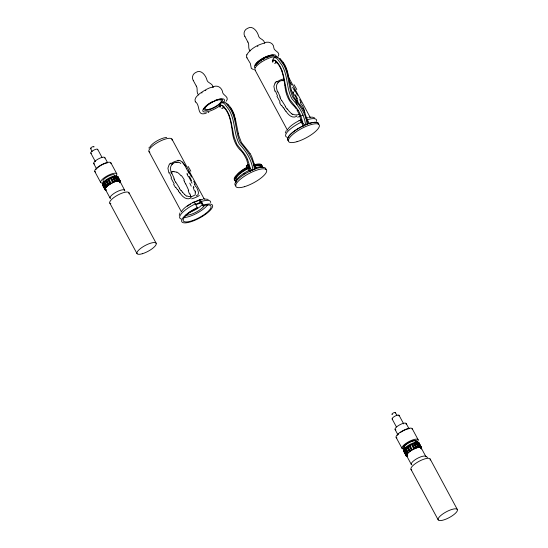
<?xml version="1.0" encoding="UTF-8"?>
<svg xmlns="http://www.w3.org/2000/svg" width="548" height="548" viewBox="0 0 548 548"><rect width="100%" height="100%" fill="white"/><g stroke="black" fill="none" stroke-linecap="round" stroke-linejoin="round"><path stroke-width="0.82" d="M220.351 106.956C220.138 103.606 224.022 106.504 224.618 108.072C229.043 113.491 230.66 120.416 231.653 127.17M273.034 61.903C272.849 58.472 276.822 61.595 277.411 63.164C281.734 68.514 283.323 75.323 284.309 81.967M273.007 59.28L273.829 57.595L275.959 57.917A12.227 4.22 68.3 0 1 277.391 58.992L281.891 65.048A10.72 3.699 68.3 0 1 283.419 68.205C287.871 77.939 286.755 89.434 291.94 98.811C298.735 106.107 304.304 114.607 305.585 124.78L307.106 124.177C305.969 113.518 299.598 105.134 292.913 97.359C288.495 88.009 289.159 77.083 284.933 67.596A10.72 3.699 68.3 0 0 283.412 64.445L278.905 58.389A12.227 4.22 68.3 0 0 277.48 57.307L275.706 56.896L274.623 57.759M224.242 107.127L224.064 107.935L223.413 107.771M276.925 62.075L276.747 62.89L276.096 62.719M179.271 215.296L179.518 214.056M220.337 103.846L221.145 102.647L223.276 102.969A12.227 4.22 68.3 0 1 224.707 104.045L229.208 110.1A10.72 3.699 68.3 0 1 230.735 113.258C235.188 122.992 234.071 134.486 239.257 143.864C246.052 151.152 251.628 159.66 252.902 169.832L254.423 169.229C253.292 158.571 246.915 150.186 240.23 142.405C235.811 133.061 236.476 122.136 232.256 112.648A10.72 3.699 68.3 0 0 230.729 109.497L226.221 103.442A12.227 4.22 68.3 0 0 224.796 102.36L223.022 101.949L221.94 102.812M304.428 112.237L304.161 109.703L302.366 105.182M285.323 132.972L286.289 130.534M246.833 54.745L246.545 56.389L246.97 57.883M246.785 54.868C250.313 48.56 258.649 44.347 264.794 43.039M102.551 184.45L102.969 184.286L105.332 188.676L104.915 188.848L102.551 184.45L103.298 183.559M104.915 188.848L105.661 187.95L103.195 183.258L103.976 182.388L104.346 182.285L106.716 186.683L105.565 187.656L105.935 187.56L103.572 183.162L103.195 183.258M111.086 177.949L112.696 177.141L114.97 181.737L113.45 182.34L111.086 177.949L112.696 177.141M113.45 182.34L115.059 181.532M120.101 182.792L120.43 182.073L120.012 182.237M192.992 202.644L193.067 202.465A3.535 1.219 68.3 0 1 195.321 203.89L197.287 207.569L196.951 208.309A15.68 4.665 -28.3 0 0 184.19 221.618A15.68 4.665 -28.3 0 0 206.781 212.617A15.68 4.665 -28.3 0 0 203.027 205.89L200.664 201.493L200.246 202.418L195.691 204.233M193.752 202.335L199.143 200.041A13.94 4.144 -28.3 0 1 202.678 199.342M203.027 205.89L203.363 205.144L201.39 201.486A3.535 1.219 68.3 0 0 199.157 200.068M236.441 180.066A13.94 4.144 -28.3 0 1 247.922 168.716L248.23 168.031L247.84 167.304L247.443 168.154L246.34 165.784A13.94 4.144 -28.3 0 1 248.429 164.818M250.189 171.661L249.402 170.209L249.093 170.894L247.922 168.716M302.914 126.581L303.243 125.841L301.27 122.177M403.739 450.723L404.821 449.696L407.191 454.093L406.863 454.813L406.102 455.121L403.739 450.723L404.821 449.696M406.102 455.121L407.191 454.093M412.206 444.38L413.884 443.414L416.09 448.168L414.569 448.778L412.206 444.38L413.884 443.414M414.569 448.778L416.254 447.805M421.296 449.065L421.618 448.346L419.652 444.681M148.905 148.07L149.385 147.138M179.751 213.412L180.032 212.843M278.432 56.177C280.487 51.841 273.774 51.046 273.829 47.847C273.925 43.381 268.602 40.778 264.417 42.881M213.398 87.276C209.973 86.68 203.568 90.954 199.897 93.489C197.547 95.441 193.739 98.428 195.376 101.907M226.139 101.277C229.818 97.318 223.584 95.434 222.755 92.872C222.426 88.625 218.255 84.31 212.823 86.906M275.075 83.049L273.884 86.283L274.849 91.283M119.793 182.772A8.275 2.459 -28.3 0 0 115.683 181.498L113.532 176.86L114.874 176.511L117.238 180.902L114.874 176.511M115.683 181.498L117.238 180.902M404.39 449.531L405.842 448.483L408.205 452.874L407.424 453.751L406.753 453.929L404.39 449.531L405.061 449.36M414.72 443.133L414.329 443.572L416.699 447.969L418.432 447.175L416.062 442.784L414.72 443.133L417.09 447.531L416.699 447.969M415.672 443.222L416.062 442.784M406.753 453.929L408.205 452.874M171.928 164.571C169.51 167.119 170.654 170.935 171.709 173.839M277.884 82.851C275.466 85.399 276.617 89.214 277.665 92.119M170.038 163.811L169.442 164.393A6.864 6.788 -52.8 0 0 169.099 164.763L167.921 168.174L168.894 173.01M275.993 82.09L275.397 82.673A6.864 6.788 -52.8 0 0 275.062 83.036M213.014 86.831C212.247 83.166 207.713 82.995 207.069 80.385C206.123 75.939 201.219 68.87 195.937 72.384C192.8 73.583 191.382 77.748 193.307 80.549M264.609 42.806C263.848 39.141 259.307 38.97 258.67 36.36C257.724 31.914 252.813 24.845 247.538 28.359C244.394 29.551 242.976 33.723 244.908 36.524M104.545 181.854L105.983 180.895L108.353 185.293L106.908 186.251L104.545 181.854L106.908 186.251M115.566 176.388L115.251 176.648L117.615 181.046L118.971 180.717L116.608 176.326L115.566 176.388L117.936 180.785M116.608 176.326L116.286 176.586L118.656 180.977L118.971 180.717M405.732 448.127L407.404 447.154L409.774 451.545L408.616 452.49L408.096 452.518L405.732 448.127L407.404 447.154M418.549 447.524L420.165 446.99L418.549 447.524L416.179 443.133L416.761 442.661L417.795 442.599L420.898 448.387L421.665 447.983L419.145 443.092L418.371 443.49M417.795 442.599L416.179 443.133M408.096 452.518L409.774 451.545M172.517 164.03L172.997 163.674M170.538 163.393L170.921 163.105M276.493 81.673L276.884 81.378M201.746 93.009L202.116 92.735M278.953 81.953L278.473 82.31A6.268 5.966 -81.1 0 0 277.85 82.81M106.449 180.374L108.99 184.827L106.449 180.374C109.566 175.97 112.566 191.574 107.867 179.456M103.284 185.272L102.894 185.525L103.517 185.751M117.094 176.374L116.703 176.627L119.067 181.018L120.087 180.998L119.697 181.251L117.094 176.374L117.724 176.607L120.478 181.71L120.053 181.936M117.724 176.607L117.327 176.86A8.275 2.459 -28.3 0 0 109.1 177.977A8.275 2.459 -28.3 0 0 102.709 184.375M108.812 184.765L110.237 183.847M106.278 189.896L105.887 190.149L102.928 184.587L102.503 184.806L105.257 189.916L105.648 189.663M407.644 446.647L409.377 445.846L411.74 450.237L410.322 451.155L407.644 446.647L410.322 451.155M407.952 446.757L409.377 445.846M417.576 443.106L418.912 442.88L421.665 447.983M418.206 443.332L418.912 442.88M410.007 451.038L411.74 450.237M404.465 450.682L403.691 451.079L406.445 456.189L407.157 455.731M419.939 447.497L421.282 447.271L419.939 447.497L418.364 444.572M406.445 456.189L407.787 455.963M205.418 90.667L205.863 90.434M257.457 46.409L257.903 46.176M108.778 179.093L110.278 178.155L112.689 182.69A8.275 2.459 -28.3 0 0 106.052 189.841M117.95 176.819L117.525 177.038L119.889 181.429L120.32 181.21L117.95 176.819L118.115 177.319M104.661 188.019L105.456 189.485L105.024 189.704L102.661 185.313L103.086 185.087A8.275 2.459 -28.3 0 1 110.326 178.299L110.278 178.155M105.291 188.985L105.024 189.704M409.925 445.229L411.473 444.428L413.918 449.072L412.37 449.874L410.007 445.476L411.473 444.428M420.734 447.88L421.508 447.483M406.219 455.977L406.986 455.58L406.828 455.073L406.054 455.477L406.219 455.977L403.691 451.079M196.232 195.889C200.568 194.615 197.472 189.43 196.41 186.909M301.229 120.012L299.023 120.731A3.535 1.219 68.3 0 1 301.277 122.156M246.264 165.962L248.539 165.051M420.857 448.648L421.618 448.346M296.68 116.361C292.221 118.827 288.111 114.669 285.953 111.134M190.725 198.081C186.258 200.554 182.155 196.396 179.991 192.862M208.185 112.573L208.802 112.367M220.358 104.839L222.831 105.606L225.934 109.196A10.987 3.795 68.3 0 1 229.448 115.971M275.918 61.246L275.322 63.363L274.575 63.328M223.242 106.298L222.639 108.415L221.892 108.381A2.089 0.719 68.3 0 1 221.687 108.162M171.99 171.695L172.579 171.551M417.09 447.531L418.432 447.175M206.411 113.073C196.136 116.984 200.938 105.23 195.273 101.723M282.131 80.686L282.679 80.631A6.268 5.61 -83.6 0 1 283.412 80.645L283.96 80.734M176.168 162.407L176.716 162.359A6.268 5.61 -83.6 0 1 177.449 162.372L177.997 162.461M173.387 171.408L173.997 171.353M308.956 117.197L312.401 117.162L314.607 117.923M203.52 198.856L208.213 199.404M177.86 160.338L178.264 160.317M178.799 160.317L179.477 160.393A6.864 5.542 83.4 0 1 179.888 160.461L182.518 162.194L185.786 166.729M253.512 69.534L251.333 68.473L250.326 63.452L246.874 57.698M226.05 103.065L227.995 104.332L230.489 107.381M105.257 189.916L105.887 190.149M404.082 451.799L404.712 452.025M425.577 456.285L427.666 457.45M292.673 114.498L292.098 114.107M186.717 196.218L186.142 195.835A12.645 11.809 -24.8 0 1 185.395 195.198L184.717 194.609M279.74 58.499L280.268 58.903M280.336 58.965L283.172 62.335M291.337 113.498L290.68 112.888A33.647 31.647 -33.9 0 1 288.501 110.456A53.156 49.991 -49.5 0 1 287.563 109.319M228.215 105.113L228.591 105.545M281.371 60.602L281.747 61.075M287.221 108.833L287.577 109.305M181.258 190.553L181.621 191.033A53.156 49.991 -49.5 0 0 182.518 192.197M289.611 81.83L291.748 85.002M243.367 153.652L242.552 152.536A13.09 4.521 68.3 0 0 241.942 151.782L241.661 151.467A24.934 8.61 68.3 0 0 241.312 151.084C235.414 145.795 232.777 138.075 232.174 130.376M296.105 108.682L295.235 107.483A13.09 4.521 68.3 0 0 294.625 106.73L294.392 106.47A24.934 8.61 68.3 0 0 293.995 106.031C288.084 100.736 285.453 92.989 284.844 85.269M229.927 107.278L230.249 107.737M243.661 154.077L244.079 154.68M296.824 109.716L299.318 114.422L300.866 120.245A3.459 1.192 68.3 0 1 302.058 121.807L302.934 123.437L302.845 123.067A47.608 16.44 68.3 0 0 301.934 119.58L300.263 114.457A8.994 3.103 68.3 0 0 298.139 110.237M284.59 109.223L283.597 107.751M244.141 154.769L246.634 159.475L248.182 165.297A3.459 1.192 68.3 0 1 249.374 166.859L250.251 168.489L250.162 168.12A47.608 16.44 68.3 0 0 249.251 164.633L247.58 159.509M178.627 190.944L177.634 189.478M285.487 106.415L281.686 100.366M179.532 188.135L175.73 182.087M283.035 62.842L283.35 63.328M302.688 108.449L300.927 105.99A39.326 13.577 68.3 0 0 299.475 104.209L294.084 97.441L291.426 90.399M298.133 110.264L296.372 107.805A39.326 13.577 68.3 0 0 294.92 106.024L289.529 99.257L286.871 92.215A30.4 10.494 68.3 0 1 286.378 89.961L283.741 76.802M250.004 153.502L248.244 151.043A39.326 13.577 68.3 0 0 246.792 149.262L241.401 142.494L238.743 135.452A30.4 10.494 68.3 0 1 238.257 133.198M230.996 108.901L231.215 109.264M284.117 64.582L284.337 64.959M280.151 102.209L276.925 96.215M174.196 183.936L170.969 177.942M231.544 109.819L231.866 110.395M183.827 180.306L184.423 181.374M294.262 89.31L297.489 95.304M188.306 171.038L191.533 177.025M247.888 42.059C249.717 44.217 247.545 48.58 250.128 50.923M196.294 86.084C198.116 88.242 195.944 92.605 198.534 94.948M292.933 91.571L293.529 92.653M186.978 173.298L187.567 174.38M105.38 189.375L110.052 197.999M288.385 76.857L310.223 117.416M307.346 119.752L309.319 123.423A17.42 5.179 -28.3 0 1 318.621 124.136A17.42 5.179 -28.3 0 0 300.037 127.485A17.42 5.179 -28.3 0 0 288.591 140.747A17.42 5.179 -28.3 0 1 303.243 125.841M307.051 120.807L306.613 119.991A17.42 5.179 -28.3 0 1 316.552 121.361M307.168 121.012L307.497 121.622L307.401 121.252A47.608 16.44 68.3 0 0 306.49 117.765L304.818 112.641M244.867 36.442L247.929 42.134M254.984 69.925L287.248 129.855M430.173 459.053L457.375 509.578A10.892 3.24 -28.3 0 1 444.188 519.792A10.892 3.24 -28.3 0 1 441.743 514.736A10.892 3.24 -28.3 0 1 457.375 509.578M412.212 428.707L418.124 439.695M418.405 442.709L425.892 456.621M418.282 442.647L420.652 447.038M416.761 442.661L419.124 447.058M406.171 423.467L408.931 428.591M399.04 415.268L403.677 423.885M413.719 443.777L414.905 445.976M412.363 444.017L414.733 448.415M395.348 412.541L396.923 415.466M409.061 445.73L411.425 450.12M392.142 419.001L396.396 426.899M406.89 447.189L409.253 451.579M253.429 163.222A3.535 1.219 68.3 0 1 254.669 164.79L256.635 168.469M254.32 165.756L253.916 164.88A15.55 4.624 -28.3 0 1 261.601 166.989M254.539 166.167L254.813 166.674L254.717 166.304A47.608 16.44 68.3 0 0 253.806 162.818L252.142 157.694A8.994 3.103 68.3 0 0 250.011 153.474M395.067 429.474L397.827 434.605M405.164 448.654L407.534 453.052M406.637 452.285L407.424 453.751M404.499 450.422L405.287 451.888M406.075 453.354L406.863 454.813M404.068 449.997L406.431 454.395M405.499 453.491L407.075 456.422M404.986 452.696L411.295 464.409M396.122 437.414L402.04 448.401M246.353 165.804A3.535 1.219 68.3 0 1 248.593 167.209L250.559 170.887M410.959 469.3L438.167 519.826M247.525 167.976L247.532 167.989A13.94 4.144 -28.3 0 0 236.051 179.333M193.266 80.467L196.335 86.159M171.908 139.048L204.267 199.136M199.068 200.219L200.246 202.418M149.029 151.652L181.285 211.583M128.958 192.732L156.159 243.25M110.86 162.797L116.772 173.785M118.067 177.675L124.677 190.293M104.819 157.557L107.579 162.681M113.532 176.86L115.895 181.258M97.688 149.357L101.942 157.262M112.607 177.34L114.97 181.737M111.176 177.744L113.539 182.142M108.737 178.956L111.148 183.491L112.689 182.69M90.543 148.494L92.119 151.426M90.79 153.091L95.434 161.708M105.696 180.915L108.066 185.306M103.976 182.388L106.339 186.779M93.715 163.564L96.475 168.695M102.873 183.731L105.243 188.122M103.086 185.087L103.873 186.553M94.77 171.503L100.688 182.491M109.792 203.082L137.007 253.614M284.652 65.541L284.864 65.931M280.329 97.914L279.761 96.818M174.367 179.634L173.805 178.545M232.078 110.785L232.489 111.593M294.838 95.126L297.968 101.442M188.882 176.846L192.006 183.169M299.653 99.524L301.167 102.62M193.691 181.251L195.211 184.34M185.724 183.868L188.724 190.457M285.22 66.644L285.474 67.171M232.64 111.908L232.989 112.655M285.768 67.822L286.179 68.815M233.181 113.094L233.667 114.313M299.386 104.606L299.605 105.127M193.43 186.327L193.965 187.635M286.309 69.151L286.775 70.473M233.708 114.422L234.023 115.313M190.033 193.869L190.519 195.307M419.145 443.092L419.302 443.592M413.918 449.072L412.37 449.874M120.32 181.21L120.478 181.71M102.503 184.806L102.661 185.313M286.905 70.898L287.275 72.158M234.291 116.155L234.702 117.621M195.074 190.779L195.273 191.553M287.44 72.781L287.796 74.309M235.613 120.039L238.25 133.198M234.804 118.039L235.071 119.183M287.981 75.213L288.207 76.412M235.366 120.622L235.544 121.608M284.385 82.364L284.837 85.214M231.749 127.711L232.133 130.095M215.2 100.373A10.453 3.11 -28.3 0 1 220.714 103.23A10.453 3.11 -28.3 0 1 205.055 110.299A10.453 3.11 -28.3 0 1 212.617 101.538M219.543 106.024A12.193 3.624 -28.3 0 1 203.103 111.484A12.193 3.624 -28.3 0 1 214.412 101.01A12.193 3.624 -28.3 0 1 223.673 102.195M256.69 64.506A9.145 2.719 -28.3 0 1 263.054 58.568A9.145 2.719 -28.3 0 1 272.109 55.828M255.649 65.664A10.453 3.11 -28.3 0 1 263.307 57.985A10.453 3.11 -28.3 0 1 274.034 55.718M255.087 67.726A12.193 3.624 -28.3 0 1 263.396 58.28A12.193 3.624 -28.3 0 1 276.103 56.321M91.297 148.57A1.959 0.582 -28.3 0 1 90.783 147.926A1.959 0.582 -28.3 0 1 93.139 146.576A1.959 0.582 -28.3 0 1 93.811 147.131M91.304 153.337A3.918 1.165 -28.3 0 1 93.605 150.241A3.918 1.165 -28.3 0 1 97.654 149.864M94.537 163.968A6.316 1.877 -28.3 0 1 98.003 159.112A6.316 1.877 -28.3 0 1 104.86 158.139M102.935 183.053A9.145 2.719 -28.3 0 1 102.442 179.203A9.145 2.719 -28.3 0 1 113.265 173.428A9.145 2.719 -28.3 0 1 115.923 176.127M95.544 172.01A9.145 2.719 -28.3 0 1 101.401 164.825A9.145 2.719 -28.3 0 1 110.908 163.647M95.77 169.702A8.275 2.459 -28.3 0 1 107.504 162.777M103.277 181.511A6.535 1.945 -28.3 0 1 108.093 176.278A6.535 1.945 -28.3 0 1 114.498 175.675M113.313 177.107A8.275 2.459 -28.3 0 1 117.649 177.271M110.867 203.726A10.892 3.24 -28.3 0 1 117.621 195.17A10.892 3.24 -28.3 0 1 128.992 193.814M110.497 198.52A8.275 2.459 -28.3 0 1 116.334 192.026A8.275 2.459 -28.3 0 1 124.766 190.91M171.161 163.523A11.693 7.432 -39.4 0 1 177.73 160.756M178.258 160.393A9.611 7.631 -63.9 0 1 178.792 160.386M188.094 166.387A45.71 18.283 54.5 0 1 190.82 171.25M189.464 176.6A121.04 41.34 55.1 0 1 191.581 180.676M194.41 184.21A76.22 33.99 52 0 1 195.609 186.738M199.39 195.458A11.686 2.617 -15.2 0 1 191.642 198.883M179.854 192.985A79.282 71.418 -75.4 0 1 178.477 191.074M177.408 189.677A113.785 99.613 -83.2 0 1 175.819 187.224M175.497 187.505A121.04 104.682 -85.4 0 1 173.6 184.409M171.558 177.538A44.422 37.572 -88.8 0 1 169.524 172.689M169.948 163.708A9.611 8.624 -47.1 0 1 170.455 163.283M194.067 195.451A5.891 3.35 -7 0 1 190.314 196.801M190.129 196.636A5.617 4.439 -3.2 0 1 186.998 195.896M184.751 194.581A33.647 31.647 -33.9 0 1 182.546 192.177M181.046 190.738A78.508 73.528 -56.3 0 1 179.285 188.32M175.6 182.183A81.844 73.288 -79.5 0 1 174.23 179.73M174.161 178.312A47.272 42.367 -79.3 0 1 172.093 173.648M171.894 164.537A6.268 5.966 -81.1 0 1 172.49 163.996M172.901 163.496A7.878 6.891 -61.3 0 1 176.168 162.283M178.011 162.085A5.391 4.692 68.3 0 1 180.819 163.544M182.189 162.119A17.063 12.33 51.2 0 1 186.272 168.126M186.258 168.387A47.272 23.674 51.8 0 1 189.012 173.25M187.094 174.367A81.844 35.045 53.2 0 1 188.396 176.805M189.793 183.135A75.994 41.532 49.2 0 1 191.211 186.169M193.191 187.628A32.503 20.427 44.9 0 1 194.355 190.69M195.088 191.533A10.83 7.48 39.4 0 1 195.307 192.704M195.225 192.903A5.514 3.994 33.9 0 1 194.759 195.389M172.209 171.723A11.693 1.089 -19.8 0 1 172.497 171.62M171.017 172.421A7.878 3.096 -12.7 0 1 172.202 172.045M172.62 171.682A6.268 3.973 -9 0 1 173.401 171.545M173.99 171.798A5.391 4.295 -10.4 0 1 176.696 172.271M176.867 172.045A17.063 15.741 -30 0 1 181.032 175.833M181.518 175.661A47.272 43.278 -71.8 0 1 184.327 179.956M184.286 181.47A81.844 72.973 -80.5 0 1 185.58 183.957M188.224 190.704A75.994 71.082 -65.9 0 1 189.498 194.095M190.389 195.355A32.503 31.126 -48.7 0 1 191.047 197.691M187.258 206.226A13.063 3.884 -28.3 0 1 190.526 204.123M192.8 202.89A13.063 3.884 -28.3 0 1 199.068 200.39M202.459 204.411A11.323 3.37 -28.3 0 1 188.772 212.48M203.363 205.144A17.42 5.179 -28.3 0 1 207.932 212.46A17.42 5.179 -28.3 0 1 182.703 222.509A17.42 5.179 -28.3 0 1 197.287 207.569M201.39 201.486A17.42 5.179 -28.3 0 1 210.679 202.63M181.34 219.056A17.42 5.179 -28.3 0 1 195.314 203.904M181.347 211.912A13.94 4.144 -28.3 0 1 193.067 202.465M204.644 205.123A11.323 3.37 -28.3 0 1 196.074 212.179A11.323 3.37 -28.3 0 1 185.765 215.076M195.992 204.726A11.323 3.37 -28.3 0 1 201.945 202.966M207.678 204.89A15.68 4.665 -28.3 0 1 183.875 217.549M149.885 152.234A13.063 3.884 -28.3 0 1 158.365 142.069A13.063 3.884 -28.3 0 1 172.086 140.089M150.056 147.083A10.453 3.11 -28.3 0 1 156.954 140.898A10.453 3.11 -28.3 0 1 166.729 137.493M235.907 185.793A17.42 5.179 -28.3 0 1 247.977 172.195A17.42 5.179 -28.3 0 1 265.917 169.661M237.325 175.237A11.227 3.336 -28.3 0 1 247.545 167.058M248.587 167.222A17.42 5.179 -28.3 0 1 249.374 166.859M253.93 165.044A17.42 5.179 -28.3 0 1 254.662 164.804M255.334 165.126A13.94 4.144 -28.3 0 1 260.41 166.003M254.957 168.894A7.919 5.254 -2.7 0 1 252.19 169.996M252.203 170.01A2.391 2.137 14 0 1 250.436 168.448M254.724 166.729A2.391 2.034 24.2 0 1 255.046 168.935M248.093 164.886A1.699 0.541 9.9 0 1 248.148 164.469M233.955 114.169A27.441 9.474 68.3 0 1 235.585 120.019M230.489 107.333A10.987 3.795 68.3 0 1 234.003 114.155M247.607 159.502A8.994 3.103 68.3 0 0 245.456 155.29L243.689 152.858A39.326 13.577 68.3 0 0 242.237 151.077L236.846 144.309L234.188 137.267A30.4 10.494 68.3 0 1 233.695 135.013L231.057 121.855A27.441 9.474 68.3 0 0 229.4 115.984M219.816 105.195A7.583 2.617 68.3 0 1 220.365 104.853M219.94 107.223A1.897 0.658 68.3 0 1 219.714 105.552M254.306 165.606A15.55 4.624 -28.3 0 1 262.177 167.243M236.078 181.381A15.55 4.624 -28.3 0 1 248.23 168.031M235.688 180.655A15.55 4.624 -28.3 0 1 247.84 167.304M235.935 182.69A15.55 4.624 -28.3 0 1 249.402 170.209M255.478 167.784A15.55 4.624 -28.3 0 1 262.958 167.503M243.846 173.935A13.94 4.144 -28.3 0 1 244.881 173.257M254.909 166.051A13.94 4.144 -28.3 0 1 260.827 167.551M306.606 118.635A3.535 1.219 68.3 0 1 307.353 119.738M286.83 137.185A17.42 5.179 -28.3 0 1 302.064 121.814M287.303 130.191A13.94 4.144 -28.3 0 1 301.119 119.772M305.88 118.108A13.94 4.144 -28.3 0 1 308.01 117.683M307.64 123.841A7.919 5.254 -2.7 0 1 304.873 124.944A2.391 2.137 14 0 1 303.119 123.396M307.407 121.677A2.391 2.034 24.2 0 1 307.729 123.882M300.777 119.834A1.699 0.541 9.9 0 1 300.742 119.478M302.695 108.422A8.994 3.103 68.3 0 1 304.846 112.635M291.426 90.399A30.4 10.494 68.3 0 1 290.94 88.146L288.296 74.987A27.441 9.474 68.3 0 0 286.638 69.117A10.987 3.795 68.3 0 0 283.172 62.28M282.083 70.932A27.441 9.474 68.3 0 1 283.713 76.782M282.131 70.918A10.987 3.795 68.3 0 0 278.617 64.095L275.507 60.554L273.089 59.773A7.583 2.617 68.3 0 0 272.5 60.15M272.623 62.171A1.897 0.658 68.3 0 1 272.397 60.499M404.198 450.881A8.275 2.459 -28.3 0 1 409.774 444.531A8.275 2.459 -28.3 0 1 418.48 443.065M404.63 447.853A6.535 1.945 -28.3 0 1 409.075 442.654A6.535 1.945 -28.3 0 1 415.685 441.948M411.89 464.882A8.275 2.459 -28.3 0 1 416.747 458.731A8.275 2.459 -28.3 0 1 425.954 456.792M411.747 469.917A10.892 3.24 -28.3 0 1 419.158 461.258A10.892 3.24 -28.3 0 1 430.18 460.087M404.212 448.517A7.624 2.267 -28.3 0 1 408.931 442.366A7.624 2.267 -28.3 0 1 416.446 441.996M392.656 419.247A3.918 1.165 -28.3 0 1 395.115 416.069A3.918 1.165 -28.3 0 1 398.93 415.925M392.512 414.507A1.959 0.582 -28.3 0 1 392.204 413.774A1.959 0.582 -28.3 0 1 394.546 412.473A1.959 0.582 -28.3 0 1 395.163 413.041M395.889 429.879A6.316 1.877 -28.3 0 1 399.602 424.885A6.316 1.877 -28.3 0 1 406.123 424.275M404.287 448.963A9.145 2.719 -28.3 0 1 403.965 444.955A9.145 2.719 -28.3 0 1 415.055 439.249A9.145 2.719 -28.3 0 1 416.87 442.489M396.903 437.921A9.145 2.719 -28.3 0 1 402.753 430.735A9.145 2.719 -28.3 0 1 412.267 429.557M397.355 435.263A8.275 2.459 -28.3 0 1 398.471 434.037M400.163 432.66A8.275 2.459 -28.3 0 1 409.411 428.611M258.451 62.979A9.145 2.719 -28.3 0 1 258.937 62.499M263.095 59.506A9.145 2.719 -28.3 0 1 263.889 59.054M266.225 57.924A9.145 2.719 -28.3 0 1 268.369 57.108M260.834 61.218A7.624 2.267 -28.3 0 1 261.403 60.794M263.307 59.561A7.624 2.267 -28.3 0 1 263.972 59.191M277.117 81.796A11.693 7.432 -39.4 0 1 283.426 79.07M294.05 84.666A45.71 18.283 54.5 0 1 296.776 89.523M295.42 94.873A121.04 41.34 55.1 0 1 297.537 98.955M300.373 102.49A76.22 33.99 52 0 1 301.564 105.017M303.133 115.032A11.686 2.617 -15.2 0 1 297.605 117.156M285.809 111.265A79.282 71.418 -75.4 0 1 284.439 109.353M283.364 107.956A113.785 99.613 -83.2 0 1 281.782 105.497M281.453 105.785A121.04 104.682 -85.4 0 1 279.562 102.682M277.514 95.811A44.422 37.572 -88.8 0 1 275.48 90.968M275.904 81.981A9.611 8.624 -47.1 0 1 276.411 81.563M299.16 114.224A5.891 3.35 -7 0 1 296.269 115.073M296.084 114.916A5.617 4.439 -3.2 0 1 292.961 114.169M292.125 114.08A12.645 11.809 -24.8 0 1 291.358 113.47M287.001 109.011A78.508 73.528 -56.3 0 1 285.248 106.6M281.556 100.462A81.844 73.288 -79.5 0 1 280.186 98.01M280.117 96.585A47.272 42.367 -79.3 0 1 278.048 91.92M278.864 81.768A7.878 6.891 -61.3 0 1 282.131 80.563M283.974 80.364A5.391 4.692 68.3 0 1 284.172 80.398M292.57 87.242A47.272 23.674 51.8 0 1 294.968 91.53M293.057 92.639A81.844 35.045 53.2 0 1 294.358 95.085M295.749 101.414A75.994 41.532 49.2 0 1 297.167 104.442M255.519 70.377A13.063 3.884 -28.3 0 1 263.109 61.034A13.063 3.884 -28.3 0 1 277.802 57.245M256.012 65.363A10.453 3.11 -28.3 0 1 262.91 59.17A10.453 3.11 -28.3 0 1 272.685 55.773M209.651 109.175A9.145 2.719 -28.3 0 0 221.385 100.613A9.145 2.719 -28.3 0 0 208.699 104.36A9.145 2.719 -28.3 0 0 209.651 109.175M142.302 253.738A10.892 3.24 -28.3 0 0 156.269 243.552A10.892 3.24 -28.3 0 0 141.172 248.004A10.892 3.24 -28.3 0 0 142.302 253.738M244.353 186.724A17.42 5.179 -28.3 0 0 266.691 170.428A17.42 5.179 -28.3 0 0 242.538 177.552A17.42 5.179 -28.3 0 0 244.353 186.724M297.037 141.672A17.42 5.179 -28.3 0 0 319.374 125.376A17.42 5.179 -28.3 0 0 295.221 132.5A17.42 5.179 -28.3 0 0 297.037 141.672"/></g></svg>
